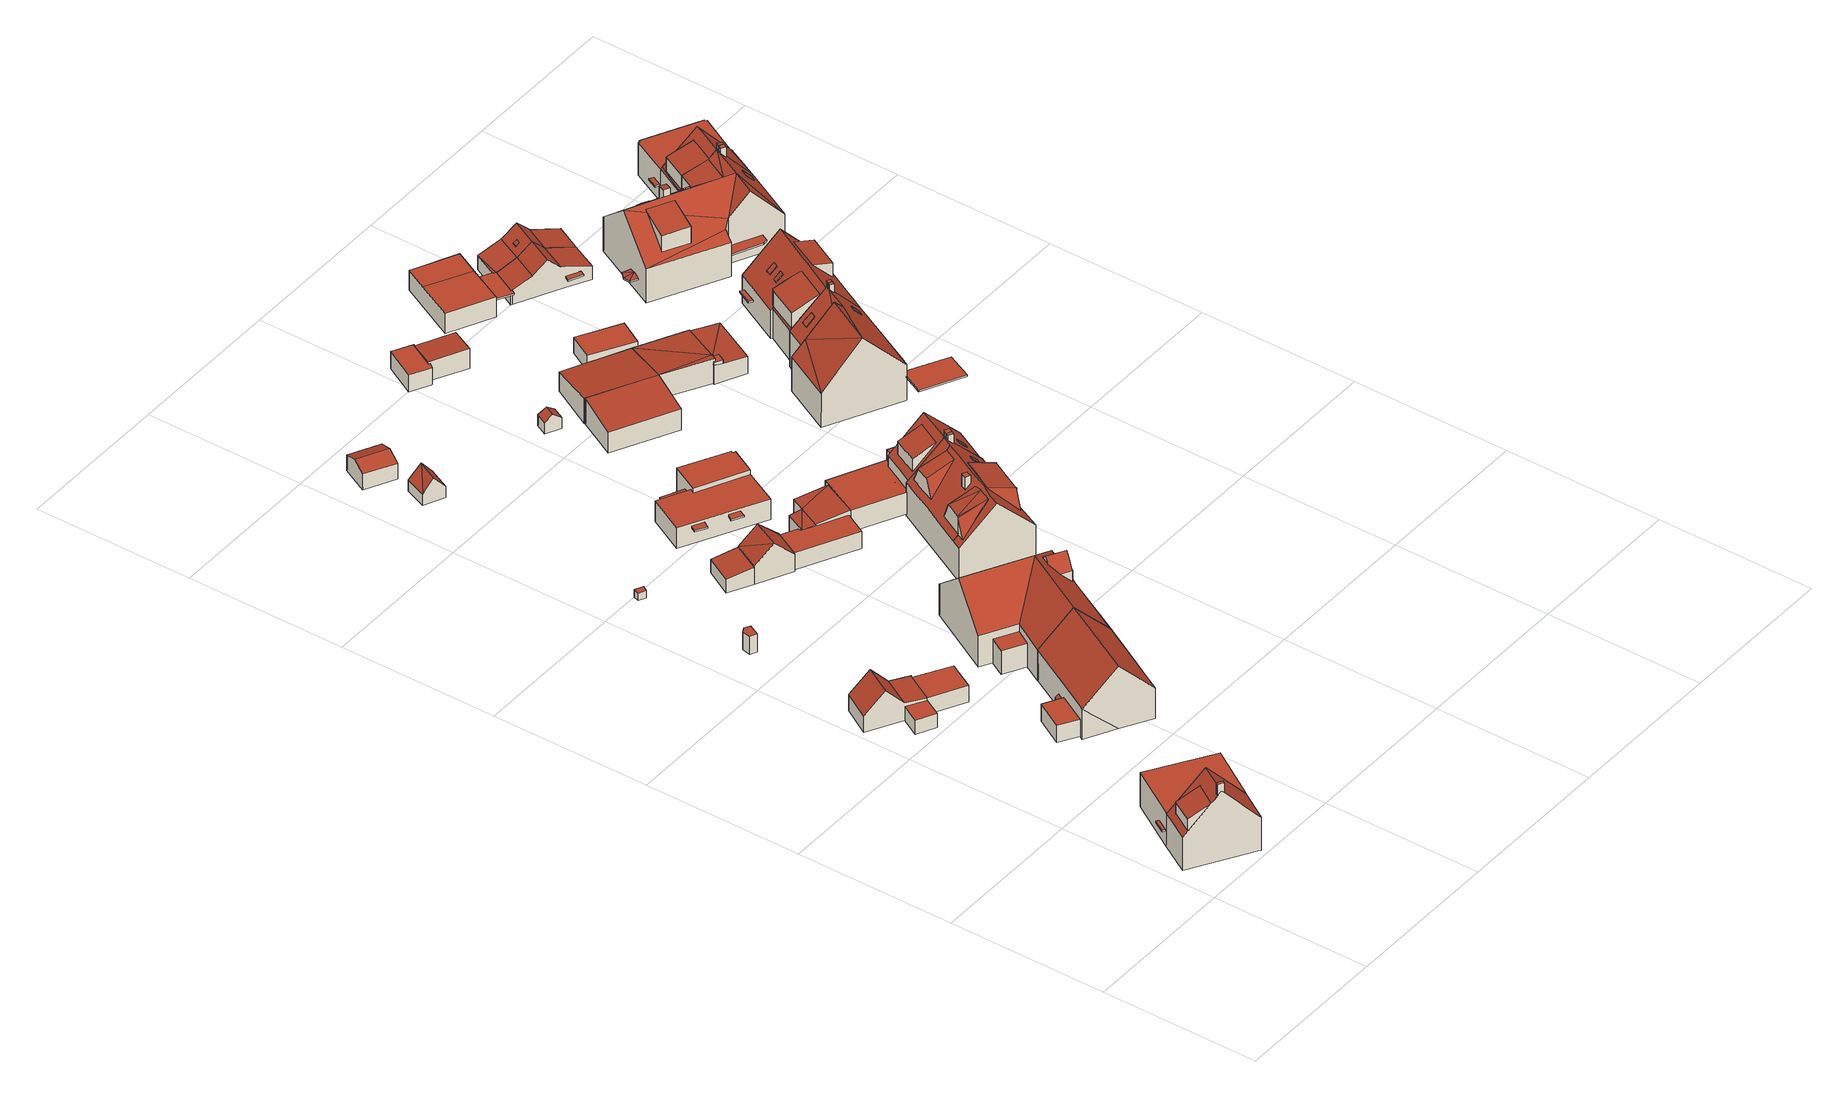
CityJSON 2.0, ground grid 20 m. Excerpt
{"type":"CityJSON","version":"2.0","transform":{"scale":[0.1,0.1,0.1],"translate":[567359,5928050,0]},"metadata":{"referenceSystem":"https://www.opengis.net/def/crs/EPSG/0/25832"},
"CityObjects":{
"building1":{"type":"Building","attributes":{"Grundfläche 2D":"106.420944","Grundhöhe NN":"1.024"},"children":["building1-1","building1-2","building1-3"],"geometry":[{"type":"Solid","lod":"3","boundaries":[[[[0,1,2,1,3,4,5,6,7,8]],[[9,10,11,12,13,1,0,14,15]],[[3,1,13,16]],[[8,17,18,19,20,14]],[[15,14,20]],[[7,17,8]],[[17,7,21,22,18]],[[19,18,22,23]],[[15,20,19,23,24]],[[7,6,25,21]],[[14,0,8]],[[10,9,15,24,26]],[[6,5,4,3,16,13,12,11,10,26,27,25]],[[21,25,27,26,24,23,22]]]],"semantics":{"surfaces":[{"type":"RoofSurface"},{"type":"WallSurface"},{"type":"GroundSurface"}],"values":[[0,0,0,0,1,1,1,1,1,1,1,1,1,2]]}}]},
"building1-1":{"type":"BuildingInstallation","parents":["building1"],"geometry":[{"type":"MultiSurface","lod":"3","boundaries":[[[28,29,30,31,32,33]],[[4,32,31,30,16,3]],[[32,4,2,33]],[[28,33,2,1]],[[29,28,1,34]],[[16,30,29,34]]],"semantics":{"surfaces":[{"type":"RoofSurface"},{"type":"WallSurface"}],"values":[0,1,1,1,1,1]}}]},
"building1-2":{"type":"BuildingInstallation","parents":["building1"],"geometry":[{"type":"MultiSurface","lod":"3","boundaries":[[[35,36,37,38,39,12,40,41]],[[35,42,36]],[[36,42,43]],[[38,37,36,43,11]],[[11,12,39,38]]],"semantics":{"surfaces":[{"type":"RoofSurface"},{"type":"WallSurface"}],"values":[0,0,1,1,1]}}]},
"building1-3":{"type":"BuildingInstallation","parents":["building1"],"geometry":[{"type":"MultiSurface","lod":"3","boundaries":[[[44,45,46,47]],[[48,49,47,46]],[[49,50,44,47]],[[50,51,45,44]],[[51,48,46,45]],[[51,50,49,48]]],"semantics":{"surfaces":[{"type":"RoofSurface"},{"type":"WallSurface"},{"type":"OuterCeilingSurface"}],"values":[0,1,1,1,1,2]}}]},
"building2":{"type":"Building","attributes":{"Grundfläche 2D":"55.271281","Grundhöhe NN":"0.946"},"geometry":[{"type":"Solid","lod":"3","boundaries":[[[[52,53,54,55,56]],[[57,58,56,55]],[[59,60,58,57]],[[61,62,63,64]],[[65,53,52,66]],[[53,67,68,54]],[[59,57,55,54,68,69]],[[60,59,69,70]],[[61,52,56,58,60,70,71,62]],[[63,62,71,72]],[[64,63,72,73]],[[61,64,73,74]],[[52,61,74,75,66]],[[65,66,75,76]],[[53,65,76,67]],[[75,74,73,72,71,70,69,68,67,76]]]],"semantics":{"surfaces":[{"type":"RoofSurface"},{"type":"WallSurface"},{"type":"GroundSurface"}],"values":[[0,0,0,0,0,1,1,1,1,1,1,1,1,1,1,2]]}}]},
"building3":{"type":"Building","attributes":{"Grundfläche 2D":"1.662228","Grundhöhe NN":"0.403"},"geometry":[{"type":"Solid","lod":"3","boundaries":[[[[77,78,79,80,81]],[[82,83,80,79]],[[83,84,81,80]],[[84,85,77,81]],[[85,86,78,77]],[[86,82,79,78]],[[82,86,85,84,83]]]],"semantics":{"surfaces":[{"type":"RoofSurface"},{"type":"WallSurface"},{"type":"GroundSurface"}],"values":[[0,1,1,1,1,1,2]]}}]},
"building4":{"type":"Building","attributes":{"Grundfläche 2D":"105.888852","Grundhöhe NN":"1.073"},"children":["building4-1","building4-2"],"geometry":[{"type":"Solid","lod":"3","boundaries":[[[[87,88,89,90]],[[91,92,93,94,95,96]],[[97,95,94,98,99,100]],[[91,96,101,102,103,104,93,92]],[[98,94,93,104,105]],[[106,107,87,90,108,109,97,100,99,98,105,110]],[[101,96,95,97,111]],[[111,97,109]],[[87,107,106,110,112,88]],[[89,88,112,113]],[[90,89,113,108]],[[108,113,112,110,105,104,103,102,101,111,109]]]],"semantics":{"surfaces":[{"type":"RoofSurface"},{"type":"WallSurface"},{"type":"GroundSurface"}],"values":[[0,0,0,1,1,1,1,1,1,1,1,2]]}}]},
"building4-1":{"type":"BuildingInstallation","parents":["building4"],"geometry":[{"type":"MultiSurface","lod":"3","boundaries":[[[114,115,116,117,118]],[[118,119,120,121,115,114]],[[121,122,116,115]],[[122,123,117,116]],[[123,119,118,117]],[[123,122,121,120,119]]],"semantics":{"surfaces":[{"type":"RoofSurface"},{"type":"WallSurface"},{"type":"OuterCeilingSurface"}],"values":[0,1,1,1,1,2]}}]},
"building4-2":{"type":"BuildingInstallation","parents":["building4"],"geometry":[{"type":"MultiSurface","lod":"3","boundaries":[[[124,107,125,126]],[[127,106,107,124]],[[106,128,125,107]],[[128,129,126,125]],[[129,127,124,126]],[[106,127,129,128]]],"semantics":{"surfaces":[{"type":"RoofSurface"},{"type":"WallSurface"},{"type":"OuterCeilingSurface"}],"values":[0,1,1,1,1,2]}}]},
"building5":{"type":"Building","attributes":{"Grundfläche 2D":"0.769720","Grundhöhe NN":"0.770"},"geometry":[{"type":"Solid","lod":"3","boundaries":[[[[130,131,132,133]],[[134,135,133,132]],[[135,136,130,133]],[[136,137,131,130]],[[137,134,132,131]],[[137,136,135,134]]]],"semantics":{"surfaces":[{"type":"RoofSurface"},{"type":"WallSurface"},{"type":"GroundSurface"}],"values":[[0,1,1,1,1,2]]}}]},
"building6":{"type":"Building","attributes":{"Grundfläche 2D":"31.219580","Grundhöhe NN":"0.753"},"geometry":[{"type":"Solid","lod":"3","boundaries":[[[[138,139,140,141]],[[142,143,144,145,146]],[[142,146,147]],[[143,142,148]],[[143,148,149]],[[138,141,150,151]],[[139,138,151,152]],[[140,139,152,153]],[[146,145,154,155]],[[147,146,155,156]],[[145,144,157,154]],[[142,147,156,150,141,148]],[[148,141,140,149]],[[143,149,140,153,157,144]],[[155,154,157,153,152,151,150,156]]]],"semantics":{"surfaces":[{"type":"RoofSurface"},{"type":"WallSurface"},{"type":"GroundSurface"}],"values":[[0,0,0,0,0,1,1,1,1,1,1,1,1,1,2]]}}]},
"building7":{"type":"Building","attributes":{"Grundfläche 2D":"176.485479","Grundhöhe NN":"1.007"},"children":["building7-1"],"geometry":[{"type":"Solid","lod":"3","boundaries":[[[[158,159,160,161,94,93,162,163,164,165]],[[166,167,161,160]],[[167,168,169,161]],[[169,98,94,161]],[[170,171,172,173]],[[163,162,93,174,175]],[[164,163,175,176]],[[165,164,176,177]],[[158,165,177,178]],[[160,159,158,178,179]],[[166,160,179,180]],[[168,167,166,180,181]],[[173,169,168,181,182,170]],[[183,98,169,173,172,184]],[[174,93,94,98,183]],[[171,170,182,185]],[[172,171,185,184]],[[177,176,175,174,183,184,185,182,181,180,179,178]]]],"semantics":{"surfaces":[{"type":"RoofSurface"},{"type":"WallSurface"},{"type":"GroundSurface"}],"values":[[0,0,0,0,0,1,1,1,1,1,1,1,1,1,1,1,1,2]]}}]},
"building7-1":{"type":"BuildingInstallation","parents":["building7"],"geometry":[{"type":"MultiSurface","lod":"3","boundaries":[[[186,187,188,189,190,191,192,193,194]],[[186,195,196,197,198,199,200,201,187]],[[200,202,201]],[[197,196,195,186,194,193,192,203,204,164,165,205,206]],[[198,197,206]],[[188,187,201,202,207,189]],[[192,191,203]]],"semantics":{"surfaces":[{"type":"RoofSurface"},{"type":"WallSurface"}],"values":[0,0,0,1,1,1,1]}}]},
"building8":{"type":"Building","attributes":{"Grundfläche 2D":"8.235993","Grundhöhe NN":"0.646"},"geometry":[{"type":"Solid","lod":"3","boundaries":[[[[208,209,210,211]],[[212,211,213]],[[208,211,212]],[[213,211,210,214,215]],[[212,213,215,216]],[[209,208,212,216,217]],[[210,209,217,214]],[[215,214,217,216]]]],"semantics":{"surfaces":[{"type":"RoofSurface"},{"type":"WallSurface"},{"type":"GroundSurface"}],"values":[[0,0,0,1,1,1,1,2]]}}]},
"building9":{"type":"Building","attributes":{"Grundfläche 2D":"15.554777","Grundhöhe NN":"0.507"},"geometry":[{"type":"Solid","lod":"3","boundaries":[[[[218,219,220,221]],[[222,218,221,223]],[[223,221,220,224,225]],[[222,223,225,226]],[[219,218,222,226,227]],[[220,219,227,224]],[[225,224,227,226]]]],"semantics":{"surfaces":[{"type":"RoofSurface"},{"type":"WallSurface"},{"type":"GroundSurface"}],"values":[[0,0,1,1,1,1,2]]}}]},
"building10":{"type":"Building","attributes":{"Grundfläche 2D":"52.129750","Grundhöhe NN":"0.856"},"geometry":[{"type":"Solid","lod":"3","boundaries":[[[[228,229,230,231]],[[232,231,230]],[[233,228,234,235,236,146,145,237,238]],[[230,239,240,241,242]],[[230,242,243]],[[232,230,244,245]],[[231,232,245,246]],[[233,229,228]],[[231,234,228]],[[234,231,246,247,235]],[[236,235,247,248]],[[146,236,248,249]],[[145,146,249,250]],[[237,145,250,251]],[[238,237,251,252]],[[242,241,253,254]],[[243,242,254,255]],[[229,239,230,243,255,244,230]],[[238,252,253,241,240,239,229,233]],[[246,245,244,255,254,253,252,251,250,249,248,247]]]],"semantics":{"surfaces":[{"type":"RoofSurface"},{"type":"WallSurface"},{"type":"GroundSurface"}],"values":[[0,0,0,0,0,1,1,1,1,1,1,1,1,1,1,1,1,1,1,2]]}}]},
"building11":{"type":"Building","attributes":{"Grundfläche 2D":"83.834788","Grundhöhe NN":"0.739"},"children":["building11-1","building11-2"],"geometry":[{"type":"Solid","lod":"3","boundaries":[[[[256,257,258,259,260,261]],[[262,263,264,265]],[[266,267,268,269,270,271]],[[272,256,261,263,262,273]],[[257,256,272,274]],[[258,257,274,275]],[[259,258,275,276]],[[265,264,277,278]],[[262,265,278,273]],[[264,263,261,260,266,271,279,277]],[[267,266,260,259]],[[267,259,276,280,268]],[[269,268,280,281]],[[270,269,281,282]],[[271,270,282,279]],[[278,277,279,282,281,280,276,275,274,272,273]]]],"semantics":{"surfaces":[{"type":"RoofSurface"},{"type":"WallSurface"},{"type":"GroundSurface"}],"values":[[0,0,0,1,1,1,1,1,1,1,1,1,1,1,1,2]]}}]},
"building11-1":{"type":"BuildingInstallation","parents":["building11"],"geometry":[{"type":"MultiSurface","lod":"3","boundaries":[[[283,284,285,286]],[[287,288,286,285]],[[288,289,283,286]],[[289,290,284,283]],[[290,287,285,284]],[[290,289,288,287]]],"semantics":{"surfaces":[{"type":"RoofSurface"},{"type":"WallSurface"},{"type":"OuterCeilingSurface"}],"values":[0,1,1,1,1,2]}}]},
"building11-2":{"type":"BuildingInstallation","parents":["building11"],"geometry":[{"type":"MultiSurface","lod":"3","boundaries":[[[291,292,293,294]],[[295,296,291,294]],[[297,295,294,293]],[[296,298,292,291]],[[298,297,293,292]],[[298,296,295,297]]],"semantics":{"surfaces":[{"type":"RoofSurface"},{"type":"WallSurface"},{"type":"OuterCeilingSurface"}],"values":[0,1,1,1,1,2]}}]},
"building12":{"type":"Building","attributes":{"Grundfläche 2D":"113.041185","Grundhöhe NN":"0.497"},"children":["building12-1","building12-2","building12-3"],"geometry":[{"type":"Solid","lod":"3","boundaries":[[[[299,300,301,302]],[[302,303,304,305,306,307,299]],[[308,305,304,309,310]],[[311,312,313]],[[314,315,316,313,312,317,318]],[[319,320,315,314,321]],[[322,323,324,325,326]],[[327,328,326]],[[328,322,326]],[[329,327,330,331]],[[329,328,327]],[[329,331,332,333]],[[334,335,329,333,336]],[[337,338,339,310,309,304,340,341,342]],[[343,338,344,345,346,347,348,349,350,351,352,353,354,340,304,355,356,357,301,300,358,359,360]],[[343,339,338]],[[350,361,362,363,364,365,366,367,368,369,370,342,341,340,354,353,352,351],[371,372,373,334,336,333,332,331,330,374,375,325,324,371,369],[312,311,376,377,319,321,314,351,314,318,317]],[[357,302,301]],[[302,357,356,355,304,303]],[[339,308,310]],[[305,308,339,343]],[[359,358,299,307,306,305,343,360]],[[358,300,299]],[[319,377,376,311,313,316,315,320]],[[326,325,375]],[[330,327,326,375,374]],[[372,371,322,328,329,335,334,373]],[[322,371,323]],[[324,323,371]],[[378,379,370,369,368,367,366,365,364,363,380,381]],[[337,342,370,379,382]],[[346,345,344,338,337,382,383]],[[363,362,361,350,349,348,347,346,383,380]],[[381,380,383,382,379,378]]]],"semantics":{"surfaces":[{"type":"RoofSurface"},{"type":"WallSurface"},{"type":"GroundSurface"}],"values":[[0,0,0,0,0,0,0,0,0,0,0,0,0,0,0,0,0,1,1,1,1,1,1,1,1,1,1,1,1,1,1,1,1,2]]}}]},
"building12-1":{"type":"BuildingInstallation","parents":["building12"],"geometry":[{"type":"MultiSurface","lod":"3","boundaries":[[[384,385,386,387]],[[348,349,385,384]],[[386,385,349,388]],[[389,387,386,388]],[[389,348,384,387]]],"semantics":{"surfaces":[{"type":"RoofSurface"},{"type":"WallSurface"}],"values":[0,1,1,1,1]}}]},
"building12-2":{"type":"BuildingInstallation","parents":["building12"],"geometry":[{"type":"MultiSurface","lod":"3","boundaries":[[[390,391,392,393,394,395,396,397]],[[398,399,391,390,397]],[[395,400,398,397,396]],[[399,401,393,392,391]],[[401,402,400,395,394,393]]],"semantics":{"surfaces":[{"type":"RoofSurface"},{"type":"WallSurface"}],"values":[0,1,1,1,1]}}]},
"building12-3":{"type":"BuildingInstallation","parents":["building12"],"geometry":[{"type":"MultiSurface","lod":"3","boundaries":[[[403,404,405,406,407,408]],[[409,406,405,404,410,411]],[[407,406,409,412]],[[413,403,408,407,412,414]],[[404,403,413,410]]],"semantics":{"surfaces":[{"type":"RoofSurface"},{"type":"WallSurface"}],"values":[0,1,1,1,1]}}]},
"building13":{"type":"Building","attributes":{"Grundfläche 2D":"2.983600","Grundhöhe NN":"0.847"},"geometry":[{"type":"Solid","lod":"3","boundaries":[[[[415,416,417,418]],[[419,415,418,420]],[[420,418,417,421,422]],[[419,420,422,423]],[[416,415,419,423,424]],[[417,416,424,421]],[[422,421,424,423]]]],"semantics":{"surfaces":[{"type":"RoofSurface"},{"type":"WallSurface"},{"type":"GroundSurface"}],"values":[[0,0,1,1,1,1,2]]}}]},
"building14":{"type":"Building","attributes":{"Grundfläche 2D":"89.623801","Grundhöhe NN":"0.762"},"children":["building14-1","building14-2","building14-3"],"geometry":[{"type":"Solid","lod":"3","boundaries":[[[[425,426,427,428,429,430,431]],[[432,433,434,435,436,437,241,438]],[[439,440,441,362,361,350,442],[430,429,443,444,445,446,447,448,449,431]],[[348,450,451,452,439,442,350,349]],[[453,454,455,456]],[[429,428,444,443]],[[430,431,430,429]],[[449,448,425,431]],[[447,446,445,444,428,427,426,425,448]],[[348,349,350,361,362,433,457,458,450]],[[451,450,458,459]],[[454,453,435,434,440,439,452,451,459,460]],[[441,440,434,433,362]],[[455,454,460,461]],[[455,461,462,436,456]],[[456,436,435,453]],[[432,438,463,464]],[[433,432,464,457]],[[437,436,462,465]],[[241,437,465,466]],[[438,241,466,463]],[[464,463,466,465,462,461,460,459,458,457]]]],"semantics":{"surfaces":[{"type":"RoofSurface"},{"type":"WallSurface"},{"type":"GroundSurface"}],"values":[[0,0,0,0,0,1,1,1,1,1,1,1,1,1,1,1,1,1,1,1,1,2]]}}]},
"building14-1":{"type":"BuildingInstallation","parents":["building14"],"geometry":[{"type":"MultiSurface","lod":"3","boundaries":[[[467,468,469,470]]],"semantics":{"surfaces":[{"type":"RoofSurface"}],"values":[0]}}]},
"building14-2":{"type":"BuildingInstallation","parents":["building14"],"geometry":[{"type":"MultiSurface","lod":"3","boundaries":[[[471,472,473,474]],[[474,473,475,476]],[[473,472,477,475]],[[471,474,476,478]],[[472,471,478,477]]],"semantics":{"surfaces":[{"type":"RoofSurface"},{"type":"WallSurface"}],"values":[0,1,1,1,1]}}]},
"building14-3":{"type":"BuildingInstallation","parents":["building14"],"geometry":[{"type":"MultiSurface","lod":"3","boundaries":[[[385,384,479,480,481]],[[479,384,348,482]],[[480,479,482,483]],[[349,385,481,480,483,484]],[[384,385,349,348]]],"semantics":{"surfaces":[{"type":"RoofSurface"},{"type":"WallSurface"}],"values":[0,1,1,1,1]}}]},
"building15":{"type":"Building","attributes":{"Grundfläche 2D":"48.479901","Grundhöhe NN":"0.844"},"geometry":[{"type":"Solid","lod":"3","boundaries":[[[[485,486,487,488]],[[489,490,488,487]],[[490,491,485,488]],[[491,492,486,485]],[[492,489,487,486]],[[492,491,490,489]]]],"semantics":{"surfaces":[{"type":"RoofSurface"},{"type":"WallSurface"},{"type":"GroundSurface"}],"values":[[0,1,1,1,1,2]]}}]},
"building16":{"type":"Building","attributes":{"Grundfläche 2D":"11.799364","Grundhöhe NN":"0.792"},"geometry":[{"type":"Solid","lod":"3","boundaries":[[[[493,494,495,496,497,498,499,500,501,502]],[[503,504,495,494]],[[504,505,496,495]],[[505,506,497,496]],[[506,507,508,499,498,497]],[[508,509,500,499]],[[509,510,511,502,501,500]],[[511,512,493,502]],[[512,503,494,493]],[[505,504,503,512,511,510,509,508,507,506]]]],"semantics":{"surfaces":[{"type":"RoofSurface"},{"type":"WallSurface"},{"type":"GroundSurface"}],"values":[[0,1,1,1,1,1,1,1,1,2]]}}]},
"building17":{"type":"Building","attributes":{"Grundfläche 2D":"16.508528","Grundhöhe NN":"0.798"},"geometry":[{"type":"Solid","lod":"3","boundaries":[[[[513,514,515,516,517,518,519]],[[516,515,512,511]],[[509,520,519,518,517,516,511,510]],[[513,519,520,521]],[[515,514,513,521,512]],[[520,509,510,511,512,521]]]],"semantics":{"surfaces":[{"type":"RoofSurface"},{"type":"WallSurface"},{"type":"GroundSurface"}],"values":[[0,1,1,1,1,2]]}}]},
"building18":{"type":"Building","attributes":{"Grundfläche 2D":"52.896778","Grundhöhe NN":"0.870"},"geometry":[{"type":"Solid","lod":"3","boundaries":[[[[522,523,524,488,487]],[[525,526,487,488]],[[527,525,488,524]],[[526,528,522,487]],[[528,529,523,522]],[[529,527,524,523]],[[527,529,528,526,525]]]],"semantics":{"surfaces":[{"type":"RoofSurface"},{"type":"WallSurface"},{"type":"GroundSurface"}],"values":[[0,1,1,1,1,1,2]]}}]},
"building19":{"type":"Building","attributes":{"Grundfläche 2D":"41.327218","Grundhöhe NN":"0.982"},"geometry":[{"type":"Solid","lod":"3","boundaries":[[[[530,531,487]],[[531,522,487]],[[532,522,531]],[[530,487,533,534]],[[532,531,530,534,535]],[[522,532,535,536]],[[487,522,536,533]],[[534,533,536,535]]]],"semantics":{"surfaces":[{"type":"RoofSurface"},{"type":"WallSurface"},{"type":"GroundSurface"}],"values":[[0,0,0,1,1,1,1,2]]}}]},
"building20":{"type":"Building","attributes":{"Grundfläche 2D":"20.348263","Grundhöhe NN":"0.938"},"geometry":[{"type":"Solid","lod":"3","boundaries":[[[[537,538,539,540]],[[541,542,540,539]],[[542,543,537,540]],[[543,544,538,537]],[[544,541,539,538]],[[544,543,542,541]]]],"semantics":{"surfaces":[{"type":"RoofSurface"},{"type":"WallSurface"},{"type":"GroundSurface"}],"values":[[0,1,1,1,1,2]]}}]},
"building21":{"type":"Building","attributes":{"Grundfläche 2D":"24.297038","Grundhöhe NN":"0.982"},"children":["building21-1"],"geometry":[{"type":"Solid","lod":"3","boundaries":[[[[545,546,547]],[[548,549,545]],[[546,545,549,550]],[[548,551,552,549]],[[548,545,547,535,534]],[[551,548,534,553]],[[552,551,553,554]],[[550,549,552,554,555]],[[546,550,555,556]],[[547,546,556,535]],[[555,554,553,534,535,556]]]],"semantics":{"surfaces":[{"type":"RoofSurface"},{"type":"WallSurface"},{"type":"GroundSurface"}],"values":[[0,0,0,0,1,1,1,1,1,1,2]]}}]},
"building21-1":{"type":"BuildingInstallation","parents":["building21"],"geometry":[{"type":"MultiSurface","lod":"3","boundaries":[[[557,558,559,560,561,562]],[[563,560,559,549]],[[563,545,561,560]],[[545,548,562,561]],[[548,551,557,562]],[[551,552,558,557]],[[552,549,559,558]]],"semantics":{"surfaces":[{"type":"RoofSurface"},{"type":"WallSurface"}],"values":[0,1,1,1,1,1,1]}}]},
"building22":{"type":"Building","attributes":{"Grundfläche 2D":"51.244076","Grundhöhe NN":"0.727"},"children":["building22-1"],"geometry":[{"type":"Solid","lod":"3","boundaries":[[[[564,565,566,567,568]],[[569,570,566,565]],[[565,564,568,571,572,569]],[[570,569,572,573]],[[567,566,570,573,574]],[[568,567,574,571]],[[572,571,574,573]]]],"semantics":{"surfaces":[{"type":"RoofSurface"},{"type":"WallSurface"},{"type":"GroundSurface"}],"values":[[0,0,1,1,1,1,2]]}}]},
"building22-1":{"type":"BuildingInstallation","parents":["building22"],"geometry":[{"type":"MultiSurface","lod":"3","boundaries":[[[575,576,577,578,579,580,581,582,583]],[[584,577,576,575,585,586]],[[578,577,584,587]],[[579,578,587,588]],[[580,579,588,589]],[[590,581,580,589,591]],[[581,590,591,592,582]],[[582,592,593,583]],[[583,593,585,575]],[[585,593,592,591,589,588,587,584,586]]],"semantics":{"surfaces":[{"type":"RoofSurface"},{"type":"WallSurface"},{"type":"OuterCeilingSurface"}],"values":[0,1,1,1,1,1,1,1,1,2]}}]},
"building23":{"type":"Building","attributes":{"Grundfläche 2D":"102.690905","Grundhöhe NN":"0.100"},"children":["building23-1","building23-2","building23-3","building23-4"],"geometry":[{"type":"Solid","lod":"3","boundaries":[[[[594,595,596,597,598,599,600,601,602,603]],[[598,604,599]],[[605,606,607,608,597,596]],[[597,608,598]],[[609,610,611]],[[599,610,609]],[[604,610,599]],[[608,607,610,604,598]],[[607,606,612,613]],[[610,607,613,614,611]],[[609,611,614,615]],[[600,599,609,615,616,617,618,619,601]],[[602,601,619,618,617,620,603]],[[621,612,606,605,596,595,594,603,620,622]],[[622,620,617,616,615,614,613,612,621]]]],"semantics":{"surfaces":[{"type":"RoofSurface"},{"type":"WallSurface"},{"type":"GroundSurface"}],"values":[[0,0,0,0,0,0,0,1,1,1,1,1,1,1,2]]}}]},
"building23-1":{"type":"BuildingInstallation","parents":["building23"],"geometry":[{"type":"MultiSurface","lod":"3","boundaries":[[[623,624,625,626,627,628]],[[626,625,629]],[[630,631,623,628]],[[632,630,628,627]],[[625,629,625,624,623,631,633]],[[625,632,627,626,629]]],"semantics":{"surfaces":[{"type":"RoofSurface"},{"type":"WallSurface"}],"values":[0,0,1,1,1,1]}}]},
"building23-2":{"type":"BuildingInstallation","parents":["building23"],"geometry":[{"type":"MultiSurface","lod":"3","boundaries":[[[634,635,636,637,638,639]],[[635,634,640,641]],[[634,639,642,640]],[[643,637,636,635,641,644]],[[642,639,638,637,643,645]]],"semantics":{"surfaces":[{"type":"RoofSurface"},{"type":"WallSurface"}],"values":[0,1,1,1,1]}}]},
"building23-3":{"type":"BuildingInstallation","parents":["building23"],"geometry":[{"type":"MultiSurface","lod":"3","boundaries":[[[646,647,648,649]],[[649,648,594,595]],[[646,649,595,650]],[[647,646,650,651]],[[648,647,651,594]]],"semantics":{"surfaces":[{"type":"RoofSurface"},{"type":"WallSurface"}],"values":[0,1,1,1,1]}}]},
"building23-4":{"type":"BuildingInstallation","parents":["building23"],"geometry":[{"type":"MultiSurface","lod":"3","boundaries":[[[652,653,654,655,619,656]],[[655,657,618,619]],[[619,618,658,656]],[[652,656,658,659]],[[653,652,659,660]],[[654,653,660,661]],[[655,654,661,657]],[[658,618,657,661,660,659]]],"semantics":{"surfaces":[{"type":"RoofSurface"},{"type":"WallSurface"},{"type":"OuterCeilingSurface"}],"values":[0,1,1,1,1,1,1,2]}}]},
"building24":{"type":"Building","attributes":{"Grundfläche 2D":"34.686259","Grundhöhe NN":"0.825"},"children":["building24-1"],"geometry":[{"type":"Solid","lod":"3","boundaries":[[[[662,663,664,665,666]],[[664,667,668,665]],[[669,670,668,667]],[[670,669,671,672,578]],[[671,669,667,664,663,673,674]],[[672,671,674,675]],[[578,672,675,676]],[[665,668,670,578,676,677,678,662,666]],[[663,662,678,673]],[[676,675,674,673,678,677]]]],"semantics":{"surfaces":[{"type":"RoofSurface"},{"type":"WallSurface"},{"type":"GroundSurface"}],"values":[[0,0,0,0,1,1,1,1,1,2]]}}]},
"building24-1":{"type":"BuildingInstallation","parents":["building24"],"geometry":[{"type":"MultiSurface","lod":"3","boundaries":[[[679,680,681,682]],[[683,684,682,681]],[[684,685,679,682]],[[685,686,680,679]],[[686,683,681,680]],[[686,685,684,683]]],"semantics":{"surfaces":[{"type":"RoofSurface"},{"type":"WallSurface"},{"type":"OuterCeilingSurface"}],"values":[0,1,1,1,1,2]}}]},
"building25":{"type":"Building","attributes":{"Grundfläche 2D":"35.560893","Grundhöhe NN":"0.727"},"children":["building25-1"],"geometry":[{"type":"Solid","lod":"3","boundaries":[[[[687,688,664,689,663]],[[690,667,664,688]],[[690,691,669,667]],[[691,692,580,669]],[[590,580,692]],[[687,663,693,694]],[[692,691,690,688,687,694,695]],[[590,692,695,696,591]],[[693,663,689,664,667,669,580,590,591,696]],[[695,694,693,696]]]],"semantics":{"surfaces":[{"type":"RoofSurface"},{"type":"WallSurface"},{"type":"GroundSurface"}],"values":[[0,0,0,0,0,1,1,1,1,2]]}}]},
"building25-1":{"type":"BuildingInstallation","parents":["building25"],"geometry":[{"type":"MultiSurface","lod":"3","boundaries":[[[697,698,699,700]],[[701,702,697,700]],[[702,698,697]],[[700,699,701]]],"semantics":{"surfaces":[{"type":"RoofSurface"},{"type":"WallSurface"}],"values":[0,1,1,1]}}]},
"building26":{"type":"Building","attributes":{"Grundfläche 2D":"94.724125","Grundhöhe NN":"1.034"},"children":["building26-1","building26-2","building26-3","building26-4"],"geometry":[{"type":"Solid","lod":"3","boundaries":[[[[703,704,705,706,707,708,709,710,711]],[[712,713,714,715,716]],[[595,594,603,717,718,719,720,721,596],[722,723,724,712,716,715]],[[725,605,596,721,720,719,718,726,727,728,729],[730,731,732,729,732,733,734,706,705,704,703]],[[703,711,730]],[[708,707,706,734,733]],[[709,708,733,732]],[[711,710,709,732,731,730]],[[724,723,714,713]],[[714,723,722,715]],[[713,712,724]],[[717,603,735,736]],[[726,718,717,736,737]],[[728,727,726,737,738]],[[729,728,738,739]],[[725,729,739,740]],[[603,594,595,596,605,725,740,741,742,735]],[[736,735,742,741,740,739,738,737]]]],"semantics":{"surfaces":[{"type":"RoofSurface"},{"type":"WallSurface"},{"type":"GroundSurface"}],"values":[[0,0,0,0,1,1,1,1,1,1,1,1,1,1,1,1,1,2]]}}]},
"building26-1":{"type":"BuildingInstallation","parents":["building26"],"geometry":[{"type":"MultiSurface","lod":"3","boundaries":[[[743,649,648,744,745]],[[595,594,648,649]],[[594,746,744,648]],[[745,744,746,747]],[[743,745,747,748,649]],[[595,649,748]]],"semantics":{"surfaces":[{"type":"RoofSurface"},{"type":"WallSurface"}],"values":[0,1,1,1,1,1]}}]},
"building26-2":{"type":"BuildingInstallation","parents":["building26"],"geometry":[{"type":"MultiSurface","lod":"3","boundaries":[[[749,750,751,752,753]],[[754,755,752,751]],[[755,756,753,752]],[[756,757,749,753]],[[749,757,758,750]],[[758,754,751,750]]],"semantics":{"surfaces":[{"type":"RoofSurface"},{"type":"WallSurface"}],"values":[0,1,1,1,1,1]}}]},
"building26-3":{"type":"BuildingInstallation","parents":["building26"],"geometry":[{"type":"MultiSurface","lod":"3","boundaries":[[[759,760,761,762,763]],[[764,761,760,765]],[[764,766,767,763,762,761]],[[767,768,759,763]],[[768,765,760,759]]],"semantics":{"surfaces":[{"type":"RoofSurface"},{"type":"WallSurface"}],"values":[0,1,1,1,1]}}]},
"building26-4":{"type":"BuildingInstallation","parents":["building26"],"geometry":[{"type":"MultiSurface","lod":"3","boundaries":[[[769,770,771,772]],[[773,774,772,771]],[[774,775,769,772]],[[775,776,770,769]],[[776,773,771,770]],[[776,775,774,773]]],"semantics":{"surfaces":[{"type":"RoofSurface"},{"type":"WallSurface"},{"type":"OuterCeilingSurface"}],"values":[0,1,1,1,1,2]}}]},
"building27":{"type":"Building","attributes":{"Grundfläche 2D":"159.135490","Grundhöhe NN":"0.457"},"children":["building27-1","building27-2","building27-3","building27-4","building27-5","building27-6","building27-7","building27-8"],"geometry":[{"type":"Solid","lod":"3","boundaries":[[[[777,778,779,780,781,782]],[[783,784,785,786,787,788]],[[788,787,789]],[[790,791,792,786]],[[786,792,787]],[[792,791,793,794]],[[795,796,797,798,794,799,800,801,802]],[[794,798,797,796,795,802,803,804,805]],[[806,807,808,803,809,810,811,812,813,814]],[[782,812,811,787,803,808,777]],[[804,803,787,792,794,805]],[[809,815,816,810]],[[789,787,811]],[[794,793,800,799]],[[812,782,781,814,813]],[[808,807,806,780,779,778,777]],[[806,814,781,780]],[[817,802,801,800,793,791,790,786,785,784,783,818,819]],[[803,802,817,820,809]],[[815,809,820,821]],[[810,816,815,821,822,823,824]],[[825,811,810,824,823,822,826,827]],[[789,811,825,827,826,828,788]],[[783,788,828,818]],[[828,826,822,821,820,817,819,818]]]],"semantics":{"surfaces":[{"type":"RoofSurface"},{"type":"WallSurface"},{"type":"GroundSurface"}],"values":[[0,0,0,0,0,0,0,0,0,0,0,0,0,1,1,1,1,1,1,1,1,1,1,1,2]]}}]},
"building27-1":{"type":"BuildingInstallation","parents":["building27"],"geometry":[{"type":"MultiSurface","lod":"3","boundaries":[[[829,830,831]],[[832,833,829,831,834]],[[835,832,834,836]],[[837,833,832,835,838,797]],[[830,839,805,831]],[[805,798,840,836,834,831]],[[840,838,835,836]],[[837,804,839,830,829,833]]],"semantics":{"surfaces":[{"type":"RoofSurface"},{"type":"WallSurface"}],"values":[0,0,0,1,1,1,1,1]}}]},
"building27-2":{"type":"BuildingInstallation","parents":["building27"],"geometry":[{"type":"MultiSurface","lod":"3","boundaries":[[[841,842,843,844]],[[843,842,845,846]],[[844,843,846,847]],[[841,844,847,848]],[[842,841,848,845]]],"semantics":{"surfaces":[{"type":"RoofSurface"},{"type":"WallSurface"}],"values":[0,1,1,1,1]}}]},
"building27-3":{"type":"BuildingInstallation","parents":["building27"],"geometry":[{"type":"MultiSurface","lod":"3","boundaries":[[[849,850,851,852]],[[784,785,852,851]],[[785,853,849,852]],[[850,849,853,854]],[[854,784,851,850]]],"semantics":{"surfaces":[{"type":"RoofSurface"},{"type":"WallSurface"}],"values":[0,1,1,1,1]}}]},
"building27-4":{"type":"BuildingInstallation","parents":["building27"],"geometry":[{"type":"MultiSurface","lod":"3","boundaries":[[[855,856,857,858]],[[858,857,859,860]],[[855,858,860,861]],[[856,855,861,862]],[[857,856,862,859]]],"semantics":{"surfaces":[{"type":"RoofSurface"},{"type":"WallSurface"}],"values":[0,1,1,1,1]}}]},
"building27-5":{"type":"BuildingInstallation","parents":["building27"],"geometry":[{"type":"MultiSurface","lod":"3","boundaries":[[[863,864,865,866]],[[867,864,863,868]],[[869,870,866,865]],[[868,863,866,870,795,871]],[[871,872,867,868]],[[869,865,864,867,872,796]]],"semantics":{"surfaces":[{"type":"RoofSurface"},{"type":"WallSurface"}],"values":[0,0,1,1,1,1]}}]},
"building27-6":{"type":"BuildingInstallation","parents":["building27"],"geometry":[{"type":"MultiSurface","lod":"3","boundaries":[[[873,874,875,876,877,878]],[[879,880,877,876]],[[880,881,878,877]],[[881,882,883,874,873,878]],[[875,874,883,884,879,876]]],"semantics":{"surfaces":[{"type":"RoofSurface"},{"type":"WallSurface"}],"values":[0,1,1,1,1]}}]},
"building27-7":{"type":"BuildingInstallation","parents":["building27"],"geometry":[{"type":"MultiSurface","lod":"3","boundaries":[[[885,886,887]],[[888,887,889]],[[890,887,888]],[[885,887,890]],[[887,886,891,892,889]],[[888,889,892,893]],[[890,888,893,894]],[[885,890,894,895]],[[886,885,895,891]],[[893,892,891,895,894]]],"semantics":{"surfaces":[{"type":"RoofSurface"},{"type":"WallSurface"},{"type":"OuterCeilingSurface"}],"values":[0,0,0,0,1,1,1,1,1,2]}}]},
"building27-8":{"type":"BuildingInstallation","parents":["building27"],"geometry":[{"type":"MultiSurface","lod":"3","boundaries":[[[896,897,825,824,898,899,900]],[[825,827,823,824]],[[897,901,827,825]],[[824,823,902,898]],[[902,903,899,898]],[[900,899,903,904]],[[896,900,904,905]],[[897,896,905,901]],[[903,902,823,827,901,905,904]]],"semantics":{"surfaces":[{"type":"RoofSurface"},{"type":"WallSurface"},{"type":"OuterCeilingSurface"}],"values":[0,1,1,1,1,1,1,1,2]}}]},
"building28":{"type":"Building","attributes":{"Grundfläche 2D":"84.223964","Grundhöhe NN":"0.626"},"children":["building28-1","building28-2"],"geometry":[{"type":"Solid","lod":"3","boundaries":[[[[906,907,793,791,908,909]],[[801,910,911]],[[910,801,912,913,906,909,908,914,786,915,916]],[[915,786,785,784,783,917,916]],[[918,917,783]],[[919,920,917,921,922,923,924,925,926,927]],[[791,793,912,908]],[[906,913,907]],[[913,912,793,907]],[[921,917,928,929]],[[922,921,929,930]],[[923,922,930,931]],[[924,923,931,932]],[[925,924,932,933]],[[926,925,933,934]],[[935,936,920,919,927,926,934,937]],[[801,911,938,939]],[[908,912,801,939,940,941,783,784,785,786,914]],[[918,783,941,942]],[[910,920,936,938,911]],[[917,918,942,928]],[[917,920,910,916]],[[930,929,928,942,941,940,939,938,936,935,937,934,933,932,931]]]],"semantics":{"surfaces":[{"type":"RoofSurface"},{"type":"WallSurface"},{"type":"GroundSurface"}],"values":[[0,0,0,0,0,0,1,1,1,1,1,1,1,1,1,1,1,1,1,1,1,1,2]]}}]},
"building28-1":{"type":"BuildingInstallation","parents":["building28"],"geometry":[{"type":"MultiSurface","lod":"3","boundaries":[[[943,852,851,944,945]],[[851,852,785,784]],[[944,851,784,946]],[[947,943,945,944,946,948]],[[852,943,947,785]]],"semantics":{"surfaces":[{"type":"RoofSurface"},{"type":"WallSurface"}],"values":[0,1,1,1,1]}}]},
"building28-2":{"type":"BuildingInstallation","parents":["building28"],"geometry":[{"type":"MultiSurface","lod":"3","boundaries":[[[949,950,951,952,953]],[[954,955,951,950]],[[955,956,952,951]],[[956,957,953,952]],[[953,957,958,954,950,949]],[[957,956,955,954,958]]],"semantics":{"surfaces":[{"type":"RoofSurface"},{"type":"WallSurface"},{"type":"OuterCeilingSurface"}],"values":[0,1,1,1,1,2]}}]}
},
"vertices":[
[70,62,104],[49,28,104],[52,26,101],[47,25,104],[50,23,101],[85,2,56],[86,1,55],[109,38,55],[108,38,56],[26,76,55],[9,48,55],[14,45,61],[37,31,91],[40,29,94],[33,85,56],[32,86,55],[43,27,99],[109,38,56],[148,100,56],[71,149,56],[32,86,56],[109,38,10],[148,100,10],[71,149,10],[32,86,10],[86,1,10],[9,48,10],[85,2,10],
[49,28,114],[45,30,114],[43,27,114],[47,25,114],[50,23,114],[52,26,114],[45,30,99],
[54,57,92],[31,73,77],[28,68,77],[14,45,77],[19,42,80],[39,34,91],[40,36,91],[54,58,92],[31,73,61],
[39,105,31],[30,90,31],[34,88,31],[43,103,31],[34,88,29],[43,103,29],[39,105,29],[30,90,29],
[66,425,31],[85,459,31],[87,461,31],[63,474,33],[43,438,33],[44,484,56],[24,449,56],[22,496,31],[1,461,31],[66,425,28],[43,438,28],[31,415,28],[54,403,28],[127,435,31],[109,402,31],[85,459,9],[87,461,9],[22,496,9],[1,461,9],[43,438,9],[31,415,9],[54,403,9],[66,425,9],[109,402,9],[127,435,9],
[51,637,28],[58,651,28],[51,655,28],[45,652,28],[43,641,28],[51,655,4],[45,652,4],[43,641,4],[51,637,4],[58,651,4],
[149,306,34],[126,319,34],[106,284,34],[129,270,34],[222,263,52],[223,264,52],[255,322,52],[217,343,95],[164,245,95],[201,224,52],[126,265,52],[180,363,52],[155,317,52],[129,270,52],[201,224,11],[222,263,11],[223,264,11],[255,322,11],[180,363,11],[149,306,25],[149,306,30],[129,270,11],[126,265,11],[149,306,11],[164,245,11],[126,319,11],[106,284,11],
[223,264,39],[222,263,39],[229,260,39],[240,280,39],[234,284,39],[234,284,37],[223,264,37],[222,263,37],[229,260,37],[240,280,37],
[145,308,27],[155,317,30],[151,319,27],[145,308,25],[155,317,25],[151,319,25],
[56,790,18],[46,795,18],[43,788,18],[52,784,18],[43,788,8],[52,784,8],[56,790,8],[46,795,8],
[127,754,26],[109,720,26],[138,705,31],[156,739,31],[176,728,55],[159,694,55],[181,683,32],[182,684,32],[198,715,32],[199,717,32],[156,739,32],[138,705,32],[156,739,8],[127,754,8],[109,720,8],[138,705,8],[182,684,8],[198,715,8],[199,717,8],[181,683,8],
[307,418,52],[311,425,52],[326,451,52],[265,429,95],[295,397,52],[299,403,52],[295,405,56],[303,420,56],[210,514,52],[186,471,95],[162,428,52],[204,405,52],[177,420,42],[166,401,42],[193,386,42],[204,405,42],[255,322,10],[299,403,10],[295,405,10],[303,420,10],[307,418,10],[326,451,10],[210,514,10],[162,428,10],[177,420,10],[180,363,10],[193,386,10],[166,401,10],
[299,412,88],[278,424,88],[276,420,83],[275,419,81],[278,409,73],[279,406,71],[292,399,71],[292,400,72],[295,405,79],[303,420,79],[306,425,73],[307,427,71],[294,434,71],[292,433,73],[282,430,80],[280,428,84],[281,430,81],[292,399,56],[292,400,56],[306,425,56],[307,427,56],[280,428,81],
[54,1064,38],[67,1058,21],[80,1085,21],[67,1090,38],[42,1070,21],[53,1097,21],[80,1085,6],[53,1097,6],[42,1070,6],[67,1058,6],
[36,1155,32],[27,1138,26],[64,1119,26],[73,1136,32],[44,1171,26],[81,1152,26],[64,1119,5],[81,1152,5],[44,1171,5],[27,1138,5],
[224,698,32],[233,693,33],[247,721,33],[219,701,31],[233,728,30],[233,693,32],[219,701,32],[217,702,32],[218,705,32],[254,648,32],[269,676,32],[233,693,34],[269,676,37],[271,675,37],[292,720,37],[255,738,33],[247,721,9],[233,728,9],[219,701,9],[217,702,9],[218,705,9],[198,715,9],[182,684,9],[254,648,9],[269,676,9],[271,675,9],[292,720,9],[255,738,9],
[164,854,35],[140,808,35],[239,757,35],[260,799,35],[199,829,35],[202,835,35],[175,848,26],[202,835,26],[208,847,26],[181,860,26],[199,829,41],[260,799,41],[276,830,41],[273,831,41],[274,834,41],[217,864,41],[164,854,7],[175,848,7],[140,808,7],[239,757,7],[260,799,7],[208,847,7],[181,860,7],[217,864,7],[276,830,7],[273,831,7],[274,834,7],
[151,792,32],[164,785,32],[169,793,32],[155,800,32],[169,793,30],[155,800,30],[151,792,30],[164,785,30],
[189,772,32],[203,765,32],[207,774,32],[194,780,32],[194,780,30],[189,772,30],[207,774,30],[203,765,30],
[386,568,78],[394,579,54],[384,580,63],[355,583,91],[346,565,91],[333,541,91],[364,525,78],[365,528,78],[384,565,78],[363,525,78],[334,540,89],[358,515,56],[316,602,57],[351,598,90],[321,612,78],[360,614,90],[329,629,78],[328,627,78],[352,598,90],[352,599,90],[334,638,56],[331,631,73],[343,630,67],[285,544,79],[285,544,78],[281,535,56],[298,531,74],[316,527,93],[324,543,92],[287,546,79],[298,567,78],[325,544,92],[328,553,90],[320,560,80],[318,561,77],[302,575,57],[301,574,58],[310,568,67],[353,492,50],[368,523,50],[363,525,56],[329,543,95],[319,526,95],[313,513,95],[364,525,56],[391,565,50],[397,578,50],[411,604,50],[409,605,53],[379,621,86],[373,624,93],[371,625,95],[364,612,95],[356,595,95],[340,565,95],[333,551,95],[343,560,90],[346,565,90],[355,583,90],[386,568,56],[384,565,56],[365,528,56],[365,628,88],[333,645,52],[331,646,50],[331,645,50],[329,641,50],[324,632,50],[310,604,50],[296,578,50],[280,547,50],[273,534,50],[285,544,56],[287,546,56],[301,574,57],[324,543,91],[316,527,91],[328,627,56],[331,631,56],[329,641,5],[273,534,5],[331,646,5],[331,645,5],[353,492,5],[411,604,5],
[379,621,100],[373,624,100],[371,620,100],[377,617,100],[371,620,93],[377,617,87],
[390,595,66],[390,596,66],[390,596,67],[382,599,75],[380,595,75],[379,593,75],[386,589,67],[387,589,66],[387,589,65],[390,596,65],[379,593,74],[382,599,74],[380,595,74],
[325,564,99],[331,561,99],[333,567,99],[334,568,99],[328,571,99],[327,569,99],[334,568,89],[331,561,89],[333,567,89],[328,571,82],[325,564,82],[327,569,82],
[231,1045,30],[222,1050,23],[215,1036,23],[224,1032,30],[240,1041,23],[233,1027,23],[215,1036,8],[233,1027,8],[240,1041,8],[222,1050,8],
[357,676,75],[347,658,76],[347,656,76],[341,645,76],[366,632,88],[368,636,88],[382,663,88],[331,646,37],[333,645,37],[355,687,37],[358,685,37],[363,695,37],[296,727,37],[331,645,37],[393,668,95],[355,687,52],[343,663,52],[374,630,95],[360,635,81],[341,645,59],[347,656,59],[347,658,59],[350,663,59],[357,676,58],[377,666,81],[409,605,52],[431,648,52],[426,651,58],[358,685,51],[426,651,51],[430,660,51],[363,695,51],[333,645,8],[409,605,8],[431,648,8],[426,651,8],[430,660,8],[363,695,8],[331,645,8],[331,646,8],[296,727,8],[271,675,8],
[326,671,37],[322,662,37],[333,657,37],[337,665,37],
[407,625,64],[399,629,73],[396,623,73],[404,619,64],[396,623,72],[404,619,63],[399,629,72],[407,625,63],
[382,626,100],[376,629,100],[375,628,100],[382,626,86],[376,629,93],[375,628,93],
[228,962,36],[306,923,36],[332,972,43],[254,1011,43],[332,972,8],[254,1011,8],[228,962,8],[306,923,8],
[231,1219,31],[232,1218,31],[233,1221,31],[209,1234,31],[188,1195,31],[212,1182,31],[213,1182,31],[217,1188,31],[216,1188,31],[215,1189,31],[232,1218,8],[233,1221,8],[209,1234,8],[188,1195,8],[212,1182,8],[213,1182,8],[217,1188,8],[216,1188,8],[215,1189,8],[231,1219,8],
[274,1196,33],[232,1218,32],[231,1219,32],[215,1189,34],[216,1188,34],[217,1188,34],[258,1166,35],[258,1166,8],[274,1196,8],
[359,1027,36],[282,1066,35],[253,1012,43],[254,1011,9],[332,972,9],[253,1012,9],[359,1027,9],[282,1066,9],
[390,940,43],[394,947,42],[419,995,37],[332,972,10],[390,940,10],[419,995,10],[359,1027,10],
[344,1092,30],[327,1062,30],[378,1033,30],[395,1063,30],[378,1033,9],[395,1063,9],[344,1092,9],[327,1062,9],
[394,947,36],[452,979,33],[419,995,36],[390,940,36],[396,934,35],[423,921,33],[388,942,37],[387,939,36],[388,942,10],[387,939,10],[423,921,10],[452,979,10],
[388,942,40],[387,939,40],[396,934,40],[401,943,40],[394,947,40],[390,940,40],[401,943,36],
[349,1201,34],[370,1242,33],[316,1270,33],[292,1223,34],[347,1196,34],[384,1271,34],[330,1298,33],[347,1196,7],[384,1271,7],[330,1298,7],[292,1223,7],
[349,1201,27],[370,1190,27],[371,1190,27],[373,1194,27],[372,1195,27],[388,1226,27],[385,1228,27],[385,1229,27],[368,1238,27],[371,1190,25],[349,1201,25],[370,1190,25],[373,1194,25],[372,1195,25],[388,1226,25],[385,1228,26],[385,1228,25],[385,1229,25],[368,1238,25],
[513,876,86],[509,878,91],[507,879,93],[505,875,93],[490,845,93],[449,789,103],[494,765,50],[495,765,49],[499,772,49],[544,861,49],[481,850,103],[502,882,87],[468,899,49],[451,866,50],[481,850,83],[404,811,47],[451,866,64],[436,873,47],[468,899,1],[451,866,1],[436,873,1],[404,811,1],[494,765,1],[495,765,1],[495,765,32],[495,765,34],[544,861,1],[509,878,1],[513,876,1],
[525,850,63],[519,854,71],[517,854,72],[517,853,73],[514,848,72],[522,844,63],[517,854,73],[522,844,62],[525,850,62],[514,848,71],[517,854,71],
[484,882,72],[475,887,62],[472,882,62],[471,879,62],[473,878,64],[480,875,72],[484,882,71],[475,887,61],[480,875,71],[471,879,61],[472,882,61],[473,878,63],
[507,875,98],[511,872,98],[513,876,98],[509,878,98],[507,875,91],[511,872,86],
[482,740,34],[534,714,34],[549,746,34],[499,772,34],[494,765,34],[499,772,32],[494,765,32],[482,740,32],[534,714,32],[549,746,32],
[458,1151,26],[474,1184,26],[441,1201,38],[425,1168,38],[430,1166,36],[427,1207,53],[411,1175,53],[411,1215,38],[395,1183,38],[388,1226,26],[372,1195,26],[474,1184,8],[388,1226,8],[372,1195,8],[373,1194,8],[430,1166,8],[458,1151,8],
[426,1159,24],[443,1151,24],[446,1157,24],[430,1166,24],[446,1157,22],[430,1166,22],[426,1159,22],[443,1151,22],
[490,1216,26],[457,1232,38],[447,1198,36],[443,1239,53],[426,1247,38],[401,1260,26],[474,1184,7],[490,1216,7],[401,1260,7],[385,1228,7],
[420,1224,43],[424,1222,46],[427,1227,46],[423,1229,43],[423,1229,42],[420,1224,42],
[501,883,86],[501,884,86],[521,922,85],[521,923,85],[502,933,78],[491,938,73],[489,935,73],[488,933,73],[470,898,73],[540,921,82],[561,910,77],[581,949,77],[560,961,82],[547,934,82],[595,960,49],[558,977,93],[531,926,93],[528,920,93],[507,880,93],[578,951,61],[581,949,57],[561,910,58],[468,899,50],[517,997,48],[505,974,48],[486,937,48],[488,936,50],[470,898,52],[488,933,52],[489,935,52],[491,938,52],[502,933,64],[544,861,10],[595,960,10],[517,997,10],[486,937,10],[488,936,10],[468,899,10],[509,878,10],[513,876,10],
[509,879,98],[515,880,98],[511,882,98],[515,880,86],[511,882,91],[509,879,91],
[528,963,74],[520,967,66],[517,960,66],[524,957,74],[524,956,74],[517,960,65],[524,957,73],[524,956,73],[528,963,73],[520,967,65],
[510,947,66],[517,943,74],[520,949,74],[518,950,71],[513,953,65],[520,949,73],[517,943,73],[518,950,70],[513,953,64],[510,947,65],
[510,995,32],[500,977,32],[505,974,32],[514,992,32],[505,974,30],[514,992,30],[510,995,30],[500,977,30],
[504,1114,90],[503,1112,89],[502,1110,89],[487,1081,81],[518,1065,81],[535,1099,90],[663,1091,48],[633,1106,86],[628,1109,93],[626,1110,95],[606,1070,95],[628,1022,48],[590,1040,95],[620,1113,89],[617,1114,86],[601,1083,86],[589,1129,75],[579,1109,75],[551,1133,66],[557,1128,68],[571,1116,73],[576,1111,75],[584,1118,65],[589,1129,53],[587,1130,53],[507,1172,51],[485,1129,94],[574,1110,76],[576,1110,76],[487,1081,59],[502,1110,86],[503,1112,88],[462,1083,51],[557,1048,60],[567,1052,67],[529,1088,79],[527,1082,75],[518,1065,59],[552,1037,51],[554,1042,55],[507,1172,5],[663,1091,5],[589,1129,5],[462,1083,5],[552,1037,5],[557,1048,5],[557,1048,28],[557,1048,30],[567,1052,30],[567,1052,5],[567,1052,28],[628,1022,5],
[574,1110,77],[576,1109,77],[576,1110,77],[571,1116,74],[569,1113,77],[576,1111,76],[575,1123,66],[581,1120,66],[569,1113,76],[575,1123,65],[576,1109,76],[581,1120,65],
[530,1146,64],[525,1135,76],[532,1131,76],[537,1142,65],[525,1135,75],[532,1131,75],[537,1142,64],[530,1146,63],
[625,1104,100],[631,1101,100],[633,1106,100],[628,1109,100],[625,1104,93],[631,1101,86],
[535,1105,104],[539,1113,103],[532,1117,103],[528,1109,104],[532,1117,86],[528,1109,94],[535,1105,94],[539,1113,86],
[551,1133,67],[557,1128,69],[559,1131,65],[552,1135,65],[553,1120,76],[546,1124,76],[559,1131,64],[552,1135,64],[546,1124,75],[553,1120,75],
[640,1082,68],[636,1084,73],[634,1080,73],[633,1077,72],[643,1073,60],[646,1079,61],[633,1077,71],[643,1073,59],[646,1079,60],[640,1082,67],[636,1084,72],[634,1080,72],
[461,1104,26],[470,1099,26],[474,1107,28],[468,1119,26],[478,1115,26],[461,1112,26],[470,1099,24],[478,1115,24],[468,1119,24],[461,1112,24],[461,1104,24],
[599,1025,30],[604,1034,30],[554,1042,30],[555,1042,30],[593,1024,30],[604,1034,28],[554,1042,28],[555,1042,28],[593,1024,28],[599,1025,28],
[634,1146,86],[605,1161,75],[618,1114,86],[619,1117,86],[609,1169,55],[607,1170,53],[589,1129,55],[605,1161,55],[620,1113,88],[642,1142,95],[646,1150,95],[681,1133,50],[683,1132,48],[611,1174,50],[609,1169,50],[706,1181,50],[704,1183,50],[705,1184,50],[636,1219,50],[635,1217,50],[633,1218,50],[617,1186,50],[681,1133,6],[706,1181,6],[704,1183,6],[705,1184,6],[636,1219,6],[635,1217,6],[633,1218,6],[611,1174,6],[609,1169,6],[617,1186,6],[607,1170,6],[587,1130,6],[626,1110,6],[663,1091,6],[683,1132,6],
[630,1113,100],[635,1110,100],[634,1110,100],[635,1110,86],[630,1113,93],[634,1110,87],
[609,1175,28],[611,1174,28],[617,1186,28],[612,1189,28],[606,1176,28],[611,1174,26],[617,1186,26],[612,1189,26],[606,1176,26],[609,1175,26]
]}
